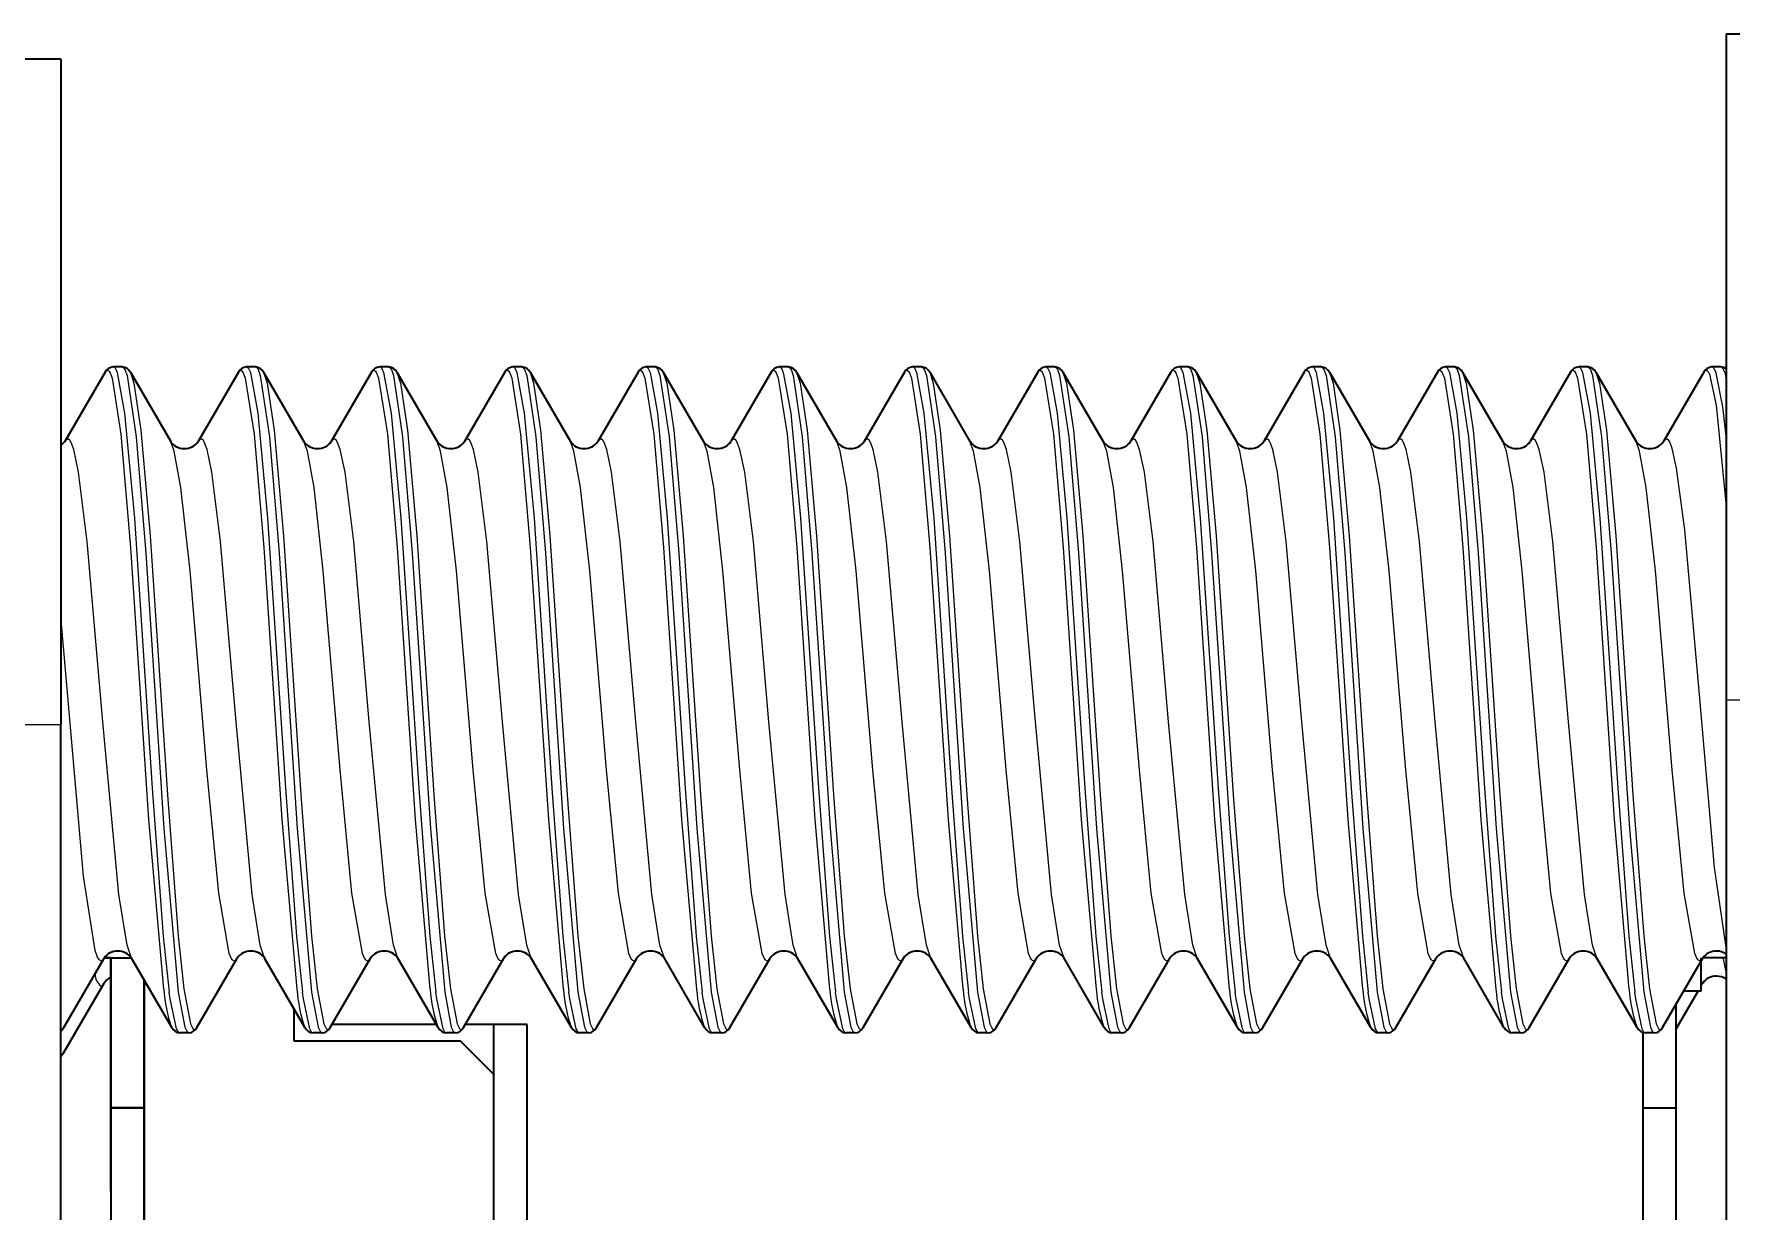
# Model space of a CAD drawing. Extents: x 386 to 1062, y 188 to 634.
# Drawn here: x 585.25 to 590.35, y 433.46 to 437 of the extents above; entities that cross this region are included whole.
import ezdxf

# ---------------------------------------------------------------- set-up
doc = ezdxf.new("R2010")
doc.units = 0

msp = doc.modelspace()

# ---------------------------------------------------------------- linework, layer by layer
at = {"color": 7, "lineweight": 35, "ltscale": 0.05}
for p, q in [((590.3298, 437), (590.3298, 435)), ((585.3298, 436.9248), (585.3298, 434.9248))]:
    msp.add_line(p, q, dxfattribs=at)
at = {"color": 7, "lineweight": 35, "ltscale": 0.001021}
msp.add_line((590.3298, 437), (590.3707, 437), dxfattribs=at)
at = {"color": 7, "lineweight": 35, "ltscale": 0.020125}
msp.add_line((585.3298, 436.9248), (584.5248, 436.9248), dxfattribs=at)
at = {"color": 7, "lineweight": 35, "ltscale": 0.006017}
for p, q in [((585.4627, 435.9839), (585.3417, 435.7758)), ((585.8627, 435.9839), (585.7417, 435.7758)), ((585.9384, 435.9839), (586.0594, 435.7758)), ((586.2627, 435.9839), (586.1417, 435.7758)), ((586.3384, 435.9839), (586.4595, 435.7758)), ((586.6627, 435.9839), (586.5417, 435.7758)), ((587.1384, 435.9839), (587.2595, 435.7758)), ((587.4627, 435.9839), (587.3417, 435.7758)), ((587.8627, 435.9839), (587.7417, 435.7758)), ((587.9384, 435.9839), (588.0594, 435.7758)), ((588.2627, 435.9839), (588.1417, 435.7758)), ((588.3384, 435.9839), (588.4595, 435.7758)), ((588.6627, 435.9839), (588.5417, 435.7758)), ((589.1384, 435.9839), (589.2595, 435.7758)), ((589.4627, 435.9839), (589.3417, 435.7758)), ((589.8627, 435.9839), (589.7417, 435.7758)), ((589.9384, 435.9839), (590.0594, 435.7758)), ((590.2627, 435.9839), (590.1417, 435.7758)), ((585.3384, 434.0161), (585.4595, 434.2242)), ((585.6627, 434.0161), (585.5417, 434.2242)), ((586.1384, 434.0161), (586.2595, 434.2242)), ((586.4627, 434.0161), (586.3417, 434.2242)), ((586.8627, 434.0161), (586.7417, 434.2242)), ((586.9384, 434.0161), (587.0594, 434.2242)), ((587.2627, 434.0161), (587.1417, 434.2242)), ((587.3384, 434.0161), (587.4595, 434.2242)), ((587.6627, 434.0161), (587.5417, 434.2242)), ((588.1384, 434.0161), (588.2595, 434.2242)), ((588.4627, 434.0161), (588.3417, 434.2242)), ((588.8627, 434.0161), (588.7417, 434.2242)), ((588.9384, 434.0161), (589.0594, 434.2242)), ((589.2627, 434.0161), (589.1417, 434.2242)), ((589.3384, 434.0161), (589.4595, 434.2242)), ((589.6627, 434.0161), (589.5417, 434.2242)), ((590.1384, 434.0161), (590.2595, 434.2242))]:
    msp.add_line(p, q, dxfattribs=at)
at = {"color": 7, "lineweight": 35, "ltscale": 0.000669861}
for p, q in [((585.514, 436), (585.4872, 436)), ((586.314, 436), (586.2872, 436)), ((587.514, 436), (587.4872, 436)), ((588.314, 436), (588.2872, 436)), ((589.514, 436), (589.4872, 436)), ((590.314, 436), (590.2872, 436)), ((586.514, 434), (586.4872, 434)), ((587.314, 434), (587.2872, 434)), ((588.514, 434), (588.4872, 434)), ((589.314, 434), (589.2872, 434))]:
    msp.add_line(p, q, dxfattribs=at)
at = {"color": 7, "lineweight": 35, "ltscale": 0.006018}
for p, q in [((585.5384, 435.9839), (585.6595, 435.7758)), ((586.7384, 435.9839), (586.8595, 435.7758)), ((587.0627, 435.9839), (586.9417, 435.7758)), ((587.5384, 435.9839), (587.6595, 435.7758)), ((588.7384, 435.9839), (588.8595, 435.7758)), ((589.0627, 435.9839), (588.9417, 435.7758)), ((589.5384, 435.9839), (589.6595, 435.7758)), ((585.7384, 434.0161), (585.8595, 434.2242)), ((586.0627, 434.0161), (585.9417, 434.2242)), ((586.5384, 434.0161), (586.6595, 434.2242)), ((587.7384, 434.0161), (587.8595, 434.2242)), ((588.0627, 434.0161), (587.9417, 434.2242)), ((588.5384, 434.0161), (588.6595, 434.2242)), ((589.7384, 434.0161), (589.8595, 434.2242)), ((590.0627, 434.0161), (589.9417, 434.2242)), ((585.3384, 433.9409), (585.4595, 434.1489))]:
    msp.add_line(p, q, dxfattribs=at)
at = {"color": 7, "lineweight": 35, "ltscale": 0.000671387}
for p, q in [((585.914, 436), (585.8871, 436)), ((586.714, 436), (586.6871, 436)), ((587.114, 436), (587.0872, 436)), ((587.914, 436), (587.8871, 436)), ((588.714, 436), (588.6871, 436)), ((589.114, 436), (589.0872, 436)), ((589.914, 436), (589.8871, 436)), ((585.714, 434), (585.6871, 434)), ((586.114, 434), (586.0872, 434)), ((586.914, 434), (586.8871, 434)), ((587.714, 434), (587.6871, 434)), ((588.114, 434), (588.0872, 434)), ((588.914, 434), (588.8871, 434)), ((589.714, 434), (589.6871, 434)), ((590.114, 434), (590.0872, 434))]:
    msp.add_line(p, q, dxfattribs=at)
at = {"color": 7, "lineweight": 35, "ltscale": 0.000424612}
msp.add_line((585.3298, 435.7637), (585.3417, 435.7758), dxfattribs=at)
at = {"color": 7, "lineweight": 35, "ltscale": 0.24871}
msp.add_line((590.3298, 435), (590.3298, 425.0516), dxfattribs=at)
at = {"color": 7, "lineweight": 13, "ltscale": 0.001021}
msp.add_line((590.3298, 435), (590.3707, 435), dxfattribs=at)
at = {"color": 7, "lineweight": 13, "ltscale": 0.020125}
msp.add_line((585.3298, 434.9248), (584.5248, 434.9248), dxfattribs=at)
at = {"color": 7, "lineweight": 35, "ltscale": 0.2125}
msp.add_line((585.3298, 426.4248), (585.3298, 434.9248), dxfattribs=at)
at = {"color": 7, "lineweight": 35, "ltscale": 0.002037}
msp.add_line((585.4598, 434.2248), (585.5413, 434.2248), dxfattribs=at)
msp.add_line((585.4598, 434.2248), (585.5413, 434.2248), dxfattribs=at)
at = {"color": 7, "lineweight": 35, "ltscale": 0.000500488}
for p, q in [((585.4799, 434.2248), (585.4598, 434.2248)), ((585.4598, 434.2248), (585.4799, 434.2248)), ((585.4799, 434.2248), (585.4598, 434.2248))]:
    msp.add_line(p, q, dxfattribs=at)
at = {"color": 7, "lineweight": 35, "ltscale": 0.0175}
for p, q in [((585.4799, 433.5248), (585.4799, 434.2248)), ((585.4799, 433.5248), (585.4799, 434.2248)), ((585.4799, 433.5248), (585.4799, 434.2248)), ((585.4799, 434.2248), (585.4799, 433.5248)), ((585.4799, 434.2248), (585.4799, 433.5248)), ((585.4799, 434.2248), (585.4799, 433.5248)), ((585.4799, 434.2248), (585.4799, 433.5248)), ((585.4799, 433.5248), (585.4799, 434.2248)), ((585.4799, 433.5248), (585.4799, 434.2248)), ((585.4799, 433.5248), (585.4799, 434.2248)), ((585.4799, 434.2248), (585.4799, 433.5248)), ((585.4799, 434.2248), (585.4799, 433.5248)), ((585.4799, 434.2248), (585.4799, 433.5248)), ((585.4799, 433.5248), (585.4799, 434.2248)), ((585.4799, 434.2248), (585.4799, 433.5248)), ((585.4799, 433.5248), (585.4799, 434.2248)), ((585.4799, 434.2248), (585.4799, 433.5248)), ((585.4799, 433.5248), (585.4799, 434.2248)), ((585.4799, 433.5248), (585.4799, 434.2248)), ((585.4799, 434.2248), (585.4799, 433.5248)), ((585.4799, 434.2248), (585.4799, 433.5248)), ((585.4799, 433.5248), (585.4799, 434.2248)), ((585.4799, 434.2248), (585.4799, 433.5248)), ((585.4799, 433.5248), (585.4799, 434.2248)), ((585.4799, 434.2248), (585.4799, 433.5248)), ((585.4799, 433.5248), (585.4799, 434.2248)), ((585.4799, 434.2248), (585.4799, 433.5248)), ((585.4799, 433.5248), (585.4799, 434.2248)), ((585.4799, 434.2248), (585.4799, 433.5248)), ((585.4799, 433.5248), (585.4799, 434.2248)), ((585.4799, 434.2248), (585.4799, 433.5248)), ((585.4799, 433.5248), (585.4799, 434.2248)), ((585.4799, 434.2248), (585.4799, 433.5248)), ((585.4799, 433.5248), (585.4799, 434.2248)), ((585.4799, 434.2248), (585.4799, 433.5248)), ((585.4799, 433.5248), (585.4799, 434.2248)), ((585.4799, 433.7748), (585.4799, 433.0748)), ((585.4799, 433.7748), (585.4799, 433.0748)), ((585.4799, 433.7748), (585.4799, 433.0748)), ((585.5798, 433.7748), (585.5798, 433.0748)), ((585.5798, 433.0748), (585.5798, 433.7748)), ((585.5798, 433.0748), (585.5798, 433.7748)), ((590.1798, 433.0748), (590.1798, 433.7748))]:
    msp.add_line(p, q, dxfattribs=at)
at = {"color": 7, "lineweight": 35, "ltscale": 0.01625}
msp.add_line((585.4799, 434.2248), (585.4799, 433.5748), dxfattribs=at)
msp.add_line((585.4799, 434.2248), (585.4799, 433.5748), dxfattribs=at)
msp.add_line((585.4799, 434.2248), (585.4799, 433.5748), dxfattribs=at)
msp.add_line((585.4799, 434.2248), (585.4799, 433.5748), dxfattribs=at)
msp.add_line((585.4799, 434.2248), (585.4799, 433.5748), dxfattribs=at)
msp.add_line((585.4799, 434.2248), (585.4799, 433.5748), dxfattribs=at)
msp.add_line((585.4799, 434.2248), (585.4799, 433.5748), dxfattribs=at)
msp.add_line((585.4799, 434.2248), (585.4799, 433.5748), dxfattribs=at)
msp.add_line((585.4799, 434.2248), (585.4799, 433.5748), dxfattribs=at)
msp.add_line((585.4799, 434.2248), (585.4799, 433.5748), dxfattribs=at)
msp.add_line((585.4799, 434.2248), (585.4799, 433.5748), dxfattribs=at)
msp.add_line((585.4799, 434.2248), (585.4799, 433.5748), dxfattribs=at)
msp.add_line((585.4799, 434.2248), (585.4799, 433.5748), dxfattribs=at)
msp.add_line((585.4799, 434.2248), (585.4799, 433.5748), dxfattribs=at)
msp.add_line((585.4799, 434.2248), (585.4799, 433.5748), dxfattribs=at)
msp.add_line((585.4799, 434.2248), (585.4799, 433.5748), dxfattribs=at)
msp.add_line((585.4799, 434.2248), (585.4799, 433.5748), dxfattribs=at)
msp.add_line((585.4799, 434.2248), (585.4799, 433.5748), dxfattribs=at)
msp.add_line((585.4799, 434.2248), (585.4799, 433.5748), dxfattribs=at)
msp.add_line((585.4799, 434.2248), (585.4799, 433.5748), dxfattribs=at)
msp.add_line((585.4799, 434.2248), (585.4799, 433.5748), dxfattribs=at)
msp.add_line((585.4799, 434.2248), (585.4799, 433.5748), dxfattribs=at)
msp.add_line((585.4799, 434.2248), (585.4799, 433.5748), dxfattribs=at)
msp.add_line((585.4799, 434.2248), (585.4799, 433.5748), dxfattribs=at)
msp.add_line((585.4799, 434.2248), (585.4799, 433.5748), dxfattribs=at)
msp.add_line((585.4799, 434.2248), (585.4799, 433.5748), dxfattribs=at)
msp.add_line((585.4799, 434.2248), (585.4799, 433.5748), dxfattribs=at)
msp.add_line((585.4799, 434.2248), (585.4799, 433.5748), dxfattribs=at)
msp.add_line((585.4799, 434.2248), (585.4799, 433.5748), dxfattribs=at)
msp.add_line((585.4799, 434.2248), (585.4799, 433.5748), dxfattribs=at)
msp.add_line((585.4799, 434.2248), (585.4799, 433.5748), dxfattribs=at)
msp.add_line((585.4799, 434.2248), (585.4799, 433.5748), dxfattribs=at)
msp.add_line((585.4799, 434.2248), (585.4799, 433.5748), dxfattribs=at)
msp.add_line((585.4799, 434.2248), (585.4799, 433.5748), dxfattribs=at)
msp.add_line((585.4799, 434.2248), (585.4799, 433.5748), dxfattribs=at)
msp.add_line((585.4799, 434.2248), (585.4799, 433.5748), dxfattribs=at)
msp.add_line((585.4799, 434.2248), (585.4799, 433.5748), dxfattribs=at)
at = {"color": 7, "lineweight": 35, "ltscale": 0.001537}
msp.add_line((585.4799, 434.2248), (585.5413, 434.2248), dxfattribs=at)
at = {"color": 7, "lineweight": 35, "ltscale": 0.01125}
for p, q in [((585.4799, 433.7748), (585.4799, 434.2248)), ((585.4799, 433.7748), (585.4799, 434.2248)), ((585.4799, 434.2248), (585.4799, 433.7748))]:
    msp.add_line(p, q, dxfattribs=at)
at = {"color": 7, "lineweight": 35, "ltscale": 0.0025}
msp.add_line((590.2548, 434.1248), (590.2548, 434.2248), dxfattribs=at)
at = {"color": 7, "lineweight": 35, "ltscale": 0.001749}
msp.add_line((590.3298, 434.2248), (590.2599, 434.2248), dxfattribs=at)
at = {"color": 7, "lineweight": 13, "ltscale": 0.001009}
msp.add_line((590.3298, 434.1825), (590.3214, 434.2219), dxfattribs=at)
at = {"color": 7, "lineweight": 35, "ltscale": 0.000289917}
msp.add_line((590.3298, 434.2364), (590.3298, 434.2248), dxfattribs=at)
at = {"color": 7, "lineweight": 35, "ltscale": 0.038345}
msp.add_line((585.5798, 434.1586), (585.5798, 432.6248), dxfattribs=at)
msp.add_line((585.5798, 434.1586), (585.5798, 432.6248), dxfattribs=at)
at = {"color": 7, "lineweight": 35, "ltscale": 0.009595}
msp.add_line((585.5798, 433.7748), (585.5798, 434.1586), dxfattribs=at)
at = {"color": 7, "lineweight": 35, "ltscale": 0.00326}
msp.add_line((590.1798, 434.0121), (590.2454, 434.1248), dxfattribs=at)
at = {"color": 7, "lineweight": 35, "ltscale": 0.001329}
msp.add_line((590.2548, 434.1248), (590.2017, 434.1248), dxfattribs=at)
at = {"color": 7, "lineweight": 13, "ltscale": 0.00018743}
msp.add_line((590.2595, 434.1489), (590.2548, 434.143), dxfattribs=at)
at = {"color": 7, "lineweight": 35, "ltscale": 0.002447}
msp.add_line((586.0298, 433.9748), (586.0298, 434.0726), dxfattribs=at)
msp.add_line((586.0298, 433.9748), (586.0298, 434.0726), dxfattribs=at)
at = {"color": 7, "lineweight": 35, "ltscale": 0.007812}
msp.add_line((590.1798, 433.7748), (590.1798, 434.0873), dxfattribs=at)
at = {"color": 7, "lineweight": 35, "ltscale": 0.00035187}
msp.add_line((585.3293, 434.0054), (585.3384, 434.0161), dxfattribs=at)
at = {"color": 7, "lineweight": 35, "ltscale": 0.007857}
msp.add_line((586.4577, 434.0248), (586.1434, 434.0248), dxfattribs=at)
at = {"color": 7, "lineweight": 35, "ltscale": 0.00466}
msp.add_line((586.7299, 434.0248), (586.5435, 434.0248), dxfattribs=at)
at = {"color": 7, "lineweight": 35, "ltscale": 0.003751}
msp.add_line((586.6298, 433.8748), (586.6298, 434.0248), dxfattribs=at)
msp.add_line((586.6298, 433.8748), (586.6298, 434.0248), dxfattribs=at)
at = {"color": 7, "lineweight": 35, "ltscale": 0.03}
msp.add_line((586.7299, 432.8248), (586.7299, 434.0248), dxfattribs=at)
at = {"color": 7, "lineweight": 13, "ltscale": 3.876e-05}
for p, q in [((585.3298, 434.0103), (585.3314, 434.01)), ((585.3298, 433.9351), (585.3314, 433.9348))]:
    msp.add_line(p, q, dxfattribs=at)
at = {"color": 7, "lineweight": 35, "ltscale": 0.0125}
msp.add_line((586.5298, 433.9748), (586.0298, 433.9748), dxfattribs=at)
msp.add_line((586.5298, 433.9748), (586.0298, 433.9748), dxfattribs=at)
at = {"color": 7, "lineweight": 35, "ltscale": 0.003535}
msp.add_line((586.6298, 433.8748), (586.5298, 433.9748), dxfattribs=at)
msp.add_line((586.6298, 433.8748), (586.5298, 433.9748), dxfattribs=at)
at = {"color": 7, "lineweight": 35, "ltscale": 0.034409}
msp.add_line((590.0798, 434.0011), (590.0798, 432.6248), dxfattribs=at)
at = {"color": 7, "lineweight": 35, "ltscale": 0.000351288}
msp.add_line((585.3293, 433.9301), (585.3384, 433.9409), dxfattribs=at)
at = {"color": 7, "lineweight": 35, "ltscale": 0.0225}
msp.add_line((586.6298, 432.9748), (586.6298, 433.8748), dxfattribs=at)
msp.add_line((586.6298, 432.9748), (586.6298, 433.8748), dxfattribs=at)
at = {"color": 7, "lineweight": 35, "ltscale": 0.002499}
for p, q in [((585.4799, 433.7748), (585.5798, 433.7748)), ((585.4799, 433.7748), (585.5798, 433.7748)), ((585.5798, 433.7748), (585.4799, 433.7748)), ((590.0798, 433.7748), (590.1798, 433.7748))]:
    msp.add_line(p, q, dxfattribs=at)
at = {"color": 7, "lineweight": 13}
for points in [[(585.4698, 435.99), (585.4713, 435.9897), (585.4744, 435.9874), (585.4775, 435.9827), (585.4836, 435.9667), (585.5101, 435.798), (585.5392, 435.4581), (585.5934, 434.6406), (585.638, 434.1307)], [(585.4871, 436), (585.4884, 435.9998), (585.491, 435.9982), (585.4935, 435.995), (585.4987, 435.9836), (585.5211, 435.861), (585.5504, 435.5455), (585.6042, 434.7347), (585.6374, 434.2903), (585.6553, 434.1224)], [(585.514, 436), (585.5157, 435.9997), (585.5189, 435.997), (585.5221, 435.9919), (585.5284, 435.9742), (585.556, 435.7905), (585.5849, 435.4407), (585.6393, 434.6133), (585.6821, 434.1224)], [(585.5384, 435.9839), (585.5493, 435.9508), (585.5703, 435.8104), (585.5981, 435.4929), (585.65, 434.7146), (585.6821, 434.2917), (585.6995, 434.1317)], [(585.8698, 435.99), (585.8713, 435.9897), (585.8744, 435.9874), (585.8775, 435.9827), (585.8836, 435.9667), (585.9101, 435.798), (585.9391, 435.4581), (585.9935, 434.6406), (586.038, 434.1307)], [(585.8871, 436), (585.8884, 435.9998), (585.8909, 435.9982), (585.8936, 435.995), (585.8987, 435.9836), (585.9211, 435.861), (585.9504, 435.5455), (586.0043, 434.7347), (586.0374, 434.2903), (586.0553, 434.1224)], [(585.9141, 436), (585.9156, 435.9997), (585.9189, 435.997), (585.9221, 435.9919), (585.9285, 435.9742), (585.9559, 435.7905), (585.9849, 435.4407), (586.0392, 434.6133), (586.0822, 434.1224)], [(585.9384, 435.9839), (585.9493, 435.9508), (585.9703, 435.8104), (585.9982, 435.4929), (586.05, 434.7146), (586.0821, 434.2917), (586.0994, 434.1317)], [(586.2698, 435.99), (586.2714, 435.9897), (586.2744, 435.9874), (586.2775, 435.9827), (586.2836, 435.9667), (586.3101, 435.798), (586.3392, 435.4581), (586.3934, 434.6406), (586.438, 434.1307)], [(586.2871, 436), (586.2884, 435.9998), (586.291, 435.9982), (586.2935, 435.995), (586.2987, 435.9836), (586.3211, 435.861), (586.3504, 435.5455), (586.4042, 434.7347), (586.4374, 434.2903), (586.4553, 434.1224)], [(586.3141, 436), (586.3157, 435.9997), (586.3189, 435.997), (586.3221, 435.9919), (586.3285, 435.9742), (586.356, 435.7905), (586.3849, 435.4407), (586.4393, 434.6133), (586.4822, 434.1224)], [(586.3384, 435.9839), (586.3493, 435.9508), (586.3703, 435.8104), (586.3982, 435.4929), (586.45, 434.7146), (586.4821, 434.2917), (586.4995, 434.1317)], [(586.6698, 435.99), (586.6713, 435.9897), (586.6744, 435.9874), (586.6775, 435.9827), (586.6836, 435.9667), (586.7101, 435.798), (586.7391, 435.4581), (586.7935, 434.6406), (586.838, 434.1307)], [(586.6871, 436), (586.6884, 435.9998), (586.691, 435.9982), (586.6935, 435.995), (586.6987, 435.9836), (586.7211, 435.861), (586.7504, 435.5455), (586.8043, 434.7347), (586.8374, 434.2903), (586.8553, 434.1224)], [(586.7141, 436), (586.7157, 435.9997), (586.7189, 435.997), (586.7221, 435.9919), (586.7285, 435.9742), (586.756, 435.7905), (586.7849, 435.4407), (586.8392, 434.6133), (586.8821, 434.1224)], [(586.7384, 435.9839), (586.7493, 435.9508), (586.7703, 435.8104), (586.7982, 435.4929), (586.85, 434.7146), (586.8821, 434.2917), (586.8995, 434.1317)], [(587.0698, 435.99), (587.0714, 435.9897), (587.0744, 435.9874), (587.0775, 435.9827), (587.0836, 435.9667), (587.1101, 435.798), (587.1392, 435.4581), (587.1934, 434.6406), (587.238, 434.1307)], [(587.0871, 436), (587.0884, 435.9998), (587.0909, 435.9982), (587.0936, 435.995), (587.0987, 435.9836), (587.1212, 435.861), (587.1504, 435.5455), (587.2042, 434.7347), (587.2374, 434.2903), (587.2553, 434.1224)], [(587.1141, 436), (587.1157, 435.9997), (587.1189, 435.997), (587.1221, 435.9919), (587.1285, 435.9742), (587.1559, 435.7905), (587.1849, 435.4407), (587.2393, 434.6133), (587.2822, 434.1224)], [(587.1384, 435.9839), (587.1494, 435.9508), (587.1703, 435.8104), (587.1982, 435.4929), (587.25, 434.7146), (587.2821, 434.2917), (587.2994, 434.1317)], [(587.4698, 435.99), (587.4713, 435.9897), (587.4744, 435.9874), (587.4775, 435.9827), (587.4836, 435.9667), (587.5101, 435.798), (587.5392, 435.4581), (587.5934, 434.6406), (587.638, 434.1307)], [(587.4871, 436), (587.4884, 435.9998), (587.491, 435.9982), (587.4935, 435.995), (587.4987, 435.9836), (587.5211, 435.861), (587.5504, 435.5455), (587.6042, 434.7347), (587.6374, 434.2903), (587.6553, 434.1224)], [(587.514, 436), (587.5157, 435.9997), (587.5189, 435.997), (587.5221, 435.9919), (587.5284, 435.9742), (587.556, 435.7905), (587.5849, 435.4407), (587.6393, 434.6133), (587.6821, 434.1224)], [(587.5384, 435.9839), (587.5493, 435.9508), (587.5703, 435.8104), (587.5981, 435.4929), (587.65, 434.7146), (587.6821, 434.2917), (587.6995, 434.1317)], [(587.8698, 435.99), (587.8713, 435.9897), (587.8744, 435.9874), (587.8775, 435.9827), (587.8836, 435.9667), (587.9101, 435.798), (587.9391, 435.4581), (587.9935, 434.6406), (588.038, 434.1307)], [(587.8871, 436), (587.8884, 435.9998), (587.8909, 435.9982), (587.8936, 435.995), (587.8987, 435.9836), (587.9211, 435.861), (587.9504, 435.5455), (588.0043, 434.7347), (588.0374, 434.2903), (588.0553, 434.1224)], [(587.9141, 436), (587.9156, 435.9997), (587.9189, 435.997), (587.9221, 435.9919), (587.9285, 435.9742), (587.9559, 435.7905), (587.9849, 435.4407), (588.0392, 434.6133), (588.0822, 434.1224)], [(587.9384, 435.9839), (587.9493, 435.9508), (587.9703, 435.8104), (587.9982, 435.4929), (588.05, 434.7146), (588.0821, 434.2917), (588.0994, 434.1317)], [(588.2698, 435.99), (588.2714, 435.9897), (588.2744, 435.9874), (588.2775, 435.9827), (588.2836, 435.9667), (588.3101, 435.798), (588.3392, 435.4581), (588.3934, 434.6406), (588.438, 434.1307)], [(588.2871, 436), (588.2884, 435.9998), (588.291, 435.9982), (588.2935, 435.995), (588.2987, 435.9836), (588.3211, 435.861), (588.3504, 435.5455), (588.4042, 434.7347), (588.4374, 434.2903), (588.4553, 434.1224)], [(588.3141, 436), (588.3157, 435.9997), (588.3189, 435.997), (588.3221, 435.9919), (588.3285, 435.9742), (588.356, 435.7905), (588.3849, 435.4407), (588.4393, 434.6133), (588.4822, 434.1224)], [(588.3384, 435.9839), (588.3493, 435.9508), (588.3703, 435.8104), (588.3982, 435.4929), (588.45, 434.7146), (588.4821, 434.2917), (588.4995, 434.1317)], [(588.6698, 435.99), (588.6713, 435.9897), (588.6744, 435.9874), (588.6775, 435.9827), (588.6836, 435.9667), (588.7101, 435.798), (588.7391, 435.4581), (588.7935, 434.6406), (588.838, 434.1307)], [(588.6871, 436), (588.6884, 435.9998), (588.691, 435.9982), (588.6935, 435.995), (588.6987, 435.9836), (588.7211, 435.861), (588.7504, 435.5455), (588.8043, 434.7347), (588.8374, 434.2903), (588.8553, 434.1224)], [(588.7141, 436), (588.7157, 435.9997), (588.7189, 435.997), (588.7221, 435.9919), (588.7285, 435.9742), (588.756, 435.7905), (588.7849, 435.4407), (588.8392, 434.6133), (588.8821, 434.1224)], [(588.7384, 435.9839), (588.7493, 435.9508), (588.7703, 435.8104), (588.7982, 435.4929), (588.85, 434.7146), (588.8821, 434.2917), (588.8995, 434.1317)], [(589.0698, 435.99), (589.0714, 435.9897), (589.0744, 435.9874), (589.0775, 435.9827), (589.0836, 435.9667), (589.1101, 435.798), (589.1392, 435.4581), (589.1934, 434.6406), (589.238, 434.1307)], [(589.0871, 436), (589.0884, 435.9998), (589.0909, 435.9982), (589.0936, 435.995), (589.0987, 435.9836), (589.1212, 435.861), (589.1504, 435.5455), (589.2042, 434.7347), (589.2374, 434.2903), (589.2553, 434.1224)], [(589.1141, 436), (589.1157, 435.9997), (589.1189, 435.997), (589.1221, 435.9919), (589.1285, 435.9742), (589.1559, 435.7905), (589.1849, 435.4407), (589.2393, 434.6133), (589.2822, 434.1224)], [(589.1384, 435.9839), (589.1494, 435.9508), (589.1703, 435.8104), (589.1982, 435.4929), (589.25, 434.7146), (589.2821, 434.2917), (589.2994, 434.1317)], [(589.4698, 435.99), (589.4713, 435.9897), (589.4744, 435.9874), (589.4775, 435.9827), (589.4836, 435.9667), (589.5101, 435.798), (589.5392, 435.4581), (589.5934, 434.6406), (589.638, 434.1307)], [(589.4871, 436), (589.4884, 435.9998), (589.491, 435.9982), (589.4935, 435.995), (589.4987, 435.9836), (589.5211, 435.861), (589.5504, 435.5455), (589.6042, 434.7347), (589.6374, 434.2903), (589.6553, 434.1224)], [(589.514, 436), (589.5157, 435.9997), (589.5189, 435.997), (589.5221, 435.9919), (589.5284, 435.9742), (589.556, 435.7905), (589.5849, 435.4407), (589.6393, 434.6133), (589.6821, 434.1224)], [(589.5384, 435.9839), (589.5493, 435.9508), (589.5703, 435.8104), (589.5981, 435.4929), (589.65, 434.7146), (589.6821, 434.2917), (589.6995, 434.1317)], [(589.8698, 435.99), (589.8713, 435.9897), (589.8744, 435.9874), (589.8775, 435.9827), (589.8836, 435.9667), (589.9101, 435.798), (589.9391, 435.4581), (589.9935, 434.6406), (590.038, 434.1307)], [(589.8871, 436), (589.8884, 435.9998), (589.8909, 435.9982), (589.8936, 435.995), (589.8987, 435.9836), (589.9211, 435.861), (589.9504, 435.5455), (590.0043, 434.7347), (590.0374, 434.2903), (590.0553, 434.1224)], [(589.9141, 436), (589.9156, 435.9997), (589.9189, 435.997), (589.9221, 435.9919), (589.9285, 435.9742), (589.9559, 435.7905), (589.9849, 435.4407), (590.0392, 434.6133), (590.0822, 434.1224)], [(589.9384, 435.9839), (589.9493, 435.9508), (589.9703, 435.8104), (589.9982, 435.4929), (590.05, 434.7146), (590.0821, 434.2917), (590.0994, 434.1317)], [(590.2698, 435.99), (590.2709, 435.9898), (590.2731, 435.9886), (590.2754, 435.9862), (590.2798, 435.9778), (590.2993, 435.8852), (590.3298, 435.5813)], [(590.2871, 436), (590.2883, 435.9998), (590.2906, 435.9985), (590.293, 435.9957), (590.2978, 435.9861), (590.3186, 435.8805), (590.3298, 435.7844)], [(585.5417, 434.2242), (585.5286, 434.2628), (585.5042, 434.4155), (585.4559, 434.9339), (585.4091, 435.4755), (585.383, 435.6839), (585.3688, 435.7516), (585.3608, 435.7734), (585.3567, 435.7798), (585.3526, 435.7831), (585.3506, 435.7835)], [(585.8506, 434.2165), (585.8475, 434.2174), (585.8455, 434.219), (585.8414, 434.2245), (585.8354, 434.2386), (585.8036, 434.4196), (585.7679, 434.7896), (585.7177, 435.3874), (585.6899, 435.6383), (585.67, 435.7473), (585.6595, 435.7758)], [(585.9417, 434.2242), (585.9286, 434.2628), (585.9042, 434.4155), (585.856, 434.9339), (585.809, 435.4755), (585.783, 435.6839), (585.7688, 435.7516), (585.7607, 435.7734), (585.7567, 435.7798), (585.7526, 435.7831), (585.7505, 435.7835)], [(586.2505, 434.2165), (586.2475, 434.2174), (586.2455, 434.219), (586.2415, 434.2245), (586.2354, 434.2386), (586.2037, 434.4196), (586.1679, 434.7896), (586.1177, 435.3874), (586.09, 435.6383), (586.07, 435.7473), (586.0594, 435.7758)], [(586.3417, 434.2242), (586.3286, 434.2628), (586.3042, 434.4155), (586.2559, 434.9339), (586.209, 435.4755), (586.183, 435.6839), (586.1688, 435.7516), (586.1608, 435.7734), (586.1567, 435.7798), (586.1526, 435.7831), (586.1506, 435.7835)], [(586.6506, 434.2165), (586.6475, 434.2174), (586.6455, 434.219), (586.6414, 434.2245), (586.6354, 434.2386), (586.6037, 434.4196), (586.5679, 434.7896), (586.5176, 435.3874), (586.49, 435.6383), (586.47, 435.7473), (586.4595, 435.7758)], [(586.7417, 434.2242), (586.7286, 434.2628), (586.7042, 434.4155), (586.6559, 434.9339), (586.6091, 435.4755), (586.583, 435.6839), (586.5688, 435.7516), (586.5608, 435.7734), (586.5567, 435.7798), (586.5526, 435.7831), (586.5506, 435.7835)], [(587.0506, 434.2165), (587.0475, 434.2174), (587.0455, 434.219), (587.0414, 434.2245), (587.0355, 434.2386), (587.0037, 434.4196), (586.9679, 434.7896), (586.9177, 435.3874), (586.89, 435.6383), (586.87, 435.7473), (586.8595, 435.7758)], [(587.1417, 434.2242), (587.1285, 434.2628), (587.1042, 434.4155), (587.056, 434.9339), (587.009, 435.4755), (586.983, 435.6839), (586.9688, 435.7516), (586.9608, 435.7734), (586.9567, 435.7798), (586.9526, 435.7831), (586.9506, 435.7835)], [(587.4506, 434.2165), (587.4475, 434.2174), (587.4455, 434.219), (587.4415, 434.2245), (587.4354, 434.2386), (587.4037, 434.4196), (587.3679, 434.7896), (587.3176, 435.3874), (587.29, 435.6383), (587.27, 435.7473), (587.2595, 435.7758)], [(587.5417, 434.2242), (587.5286, 434.2628), (587.5042, 434.4155), (587.4559, 434.9339), (587.4091, 435.4755), (587.383, 435.6839), (587.3688, 435.7516), (587.3608, 435.7734), (587.3567, 435.7798), (587.3526, 435.7831), (587.3506, 435.7835)], [(587.8506, 434.2165), (587.8475, 434.2174), (587.8455, 434.219), (587.8414, 434.2245), (587.8354, 434.2386), (587.8036, 434.4196), (587.7679, 434.7896), (587.7177, 435.3874), (587.6899, 435.6383), (587.67, 435.7473), (587.6595, 435.7758)], [(587.9417, 434.2242), (587.9286, 434.2628), (587.9042, 434.4155), (587.856, 434.9339), (587.809, 435.4755), (587.783, 435.6839), (587.7688, 435.7516), (587.7607, 435.7734), (587.7567, 435.7798), (587.7526, 435.7831), (587.7505, 435.7835)], [(588.2505, 434.2165), (588.2475, 434.2174), (588.2455, 434.219), (588.2415, 434.2245), (588.2354, 434.2386), (588.2037, 434.4196), (588.1679, 434.7896), (588.1177, 435.3874), (588.09, 435.6383), (588.07, 435.7473), (588.0594, 435.7758)], [(588.3417, 434.2242), (588.3286, 434.2628), (588.3042, 434.4155), (588.2559, 434.9339), (588.209, 435.4755), (588.183, 435.6839), (588.1688, 435.7516), (588.1608, 435.7734), (588.1567, 435.7798), (588.1526, 435.7831), (588.1506, 435.7835)], [(588.6506, 434.2165), (588.6475, 434.2174), (588.6455, 434.219), (588.6414, 434.2245), (588.6354, 434.2386), (588.6037, 434.4196), (588.5679, 434.7896), (588.5176, 435.3874), (588.49, 435.6383), (588.47, 435.7473), (588.4595, 435.7758)], [(588.7417, 434.2242), (588.7286, 434.2628), (588.7042, 434.4155), (588.6559, 434.9339), (588.6091, 435.4755), (588.583, 435.6839), (588.5688, 435.7516), (588.5608, 435.7734), (588.5567, 435.7798), (588.5526, 435.7831), (588.5506, 435.7835)], [(589.0506, 434.2165), (589.0475, 434.2174), (589.0455, 434.219), (589.0414, 434.2245), (589.0355, 434.2386), (589.0037, 434.4196), (588.9679, 434.7896), (588.9177, 435.3874), (588.89, 435.6383), (588.87, 435.7473), (588.8595, 435.7758)], [(589.1417, 434.2242), (589.1285, 434.2628), (589.1042, 434.4155), (589.056, 434.9339), (589.009, 435.4755), (588.983, 435.6839), (588.9688, 435.7516), (588.9608, 435.7734), (588.9567, 435.7798), (588.9526, 435.7831), (588.9506, 435.7835)], [(589.4506, 434.2165), (589.4475, 434.2174), (589.4455, 434.219), (589.4415, 434.2245), (589.4354, 434.2386), (589.4037, 434.4196), (589.3679, 434.7896), (589.3176, 435.3874), (589.29, 435.6383), (589.27, 435.7473), (589.2595, 435.7758)], [(589.5417, 434.2242), (589.5286, 434.2628), (589.5042, 434.4155), (589.4559, 434.9339), (589.4091, 435.4755), (589.383, 435.6839), (589.3688, 435.7516), (589.3608, 435.7734), (589.3567, 435.7798), (589.3526, 435.7831), (589.3506, 435.7835)], [(589.8506, 434.2165), (589.8475, 434.2174), (589.8455, 434.219), (589.8414, 434.2245), (589.8354, 434.2386), (589.8036, 434.4196), (589.7679, 434.7896), (589.7177, 435.3874), (589.6899, 435.6383), (589.67, 435.7473), (589.6595, 435.7758)], [(589.9417, 434.2242), (589.9286, 434.2628), (589.9042, 434.4155), (589.856, 434.9339), (589.809, 435.4755), (589.783, 435.6839), (589.7688, 435.7516), (589.7607, 435.7734), (589.7567, 435.7798), (589.7526, 435.7831), (589.7505, 435.7835)], [(590.2505, 434.2165), (590.2475, 434.2174), (590.2455, 434.219), (590.2415, 434.2245), (590.2354, 434.2386), (590.2037, 434.4196), (590.1679, 434.7896), (590.1177, 435.3874), (590.09, 435.6383), (590.07, 435.7473), (590.0594, 435.7758)], [(590.3298, 434.2577), (590.295, 434.4964), (590.2502, 435.0042), (590.2054, 435.5107), (590.181, 435.6959), (590.1677, 435.7553), (590.1602, 435.7746), (590.1563, 435.7803), (590.1525, 435.7831), (590.1506, 435.7835)], [(585.4506, 434.2165), (585.447, 434.2178), (585.4446, 434.22), (585.4398, 434.2277), (585.4327, 434.2471), (585.3978, 434.4702), (585.3298, 435.2517)], [(585.6871, 434), (585.686, 434.0002), (585.6838, 434.0014), (585.6816, 434.0038), (585.6773, 434.012), (585.6582, 434.1016), (585.6553, 434.1224)], [(585.6821, 434.1224), (585.7021, 434.0173), (585.709, 434.0031), (585.7124, 434.0003), (585.7141, 434)], [(585.6995, 434.1317), (585.7194, 434.0274), (585.7263, 434.0132), (585.7297, 434.0103), (585.7313, 434.01)], [(586.0871, 434), (586.086, 434.0002), (586.0838, 434.0014), (586.0817, 434.0038), (586.0773, 434.012), (586.0582, 434.1016), (586.0553, 434.1224)], [(586.0822, 434.1224), (586.1021, 434.0173), (586.1089, 434.0031), (586.1124, 434.0003), (586.1141, 434)], [(586.0994, 434.1317), (586.1194, 434.0274), (586.1263, 434.0132), (586.1297, 434.0103), (586.1313, 434.01)], [(586.4871, 434), (586.486, 434.0002), (586.4838, 434.0014), (586.4816, 434.0038), (586.4773, 434.012), (586.4582, 434.1016), (586.4553, 434.1224)], [(586.4822, 434.1224), (586.5021, 434.0173), (586.509, 434.0031), (586.5124, 434.0003), (586.514, 434)], [(586.4995, 434.1317), (586.5194, 434.0274), (586.5262, 434.0132), (586.5297, 434.0103), (586.5314, 434.01)], [(586.8871, 434), (586.886, 434.0002), (586.8838, 434.0014), (586.8817, 434.0038), (586.8773, 434.012), (586.8582, 434.1016), (586.8553, 434.1224)], [(586.8821, 434.1224), (586.9021, 434.0173), (586.9089, 434.0031), (586.9124, 434.0003), (586.9141, 434)], [(586.8995, 434.1317), (586.9194, 434.0274), (586.9263, 434.0132), (586.9297, 434.0103), (586.9313, 434.01)], [(587.2871, 434), (587.286, 434.0002), (587.2838, 434.0014), (587.2816, 434.0038), (587.2773, 434.012), (587.2582, 434.1016), (587.2553, 434.1224)], [(587.2822, 434.1224), (587.3021, 434.0173), (587.309, 434.0031), (587.3124, 434.0003), (587.3141, 434)], [(587.2994, 434.1317), (587.3194, 434.0274), (587.3262, 434.0132), (587.3297, 434.0103), (587.3314, 434.01)], [(587.6871, 434), (587.686, 434.0002), (587.6838, 434.0014), (587.6816, 434.0038), (587.6773, 434.012), (587.6582, 434.1016), (587.6553, 434.1224)], [(587.6821, 434.1224), (587.7021, 434.0173), (587.709, 434.0031), (587.7124, 434.0003), (587.7141, 434)], [(587.6995, 434.1317), (587.7194, 434.0274), (587.7263, 434.0132), (587.7297, 434.0103), (587.7313, 434.01)], [(588.0871, 434), (588.086, 434.0002), (588.0838, 434.0014), (588.0817, 434.0038), (588.0773, 434.012), (588.0582, 434.1016), (588.0553, 434.1224)], [(588.0822, 434.1224), (588.1021, 434.0173), (588.1089, 434.0031), (588.1124, 434.0003), (588.1141, 434)], [(588.0994, 434.1317), (588.1194, 434.0274), (588.1263, 434.0132), (588.1297, 434.0103), (588.1313, 434.01)], [(588.4871, 434), (588.486, 434.0002), (588.4838, 434.0014), (588.4816, 434.0038), (588.4773, 434.012), (588.4582, 434.1016), (588.4553, 434.1224)], [(588.4822, 434.1224), (588.5021, 434.0173), (588.509, 434.0031), (588.5124, 434.0003), (588.514, 434)], [(588.4995, 434.1317), (588.5194, 434.0274), (588.5262, 434.0132), (588.5297, 434.0103), (588.5314, 434.01)], [(588.8871, 434), (588.886, 434.0002), (588.8838, 434.0014), (588.8817, 434.0038), (588.8773, 434.012), (588.8582, 434.1016), (588.8553, 434.1224)], [(588.8821, 434.1224), (588.9021, 434.0173), (588.9089, 434.0031), (588.9124, 434.0003), (588.9141, 434)], [(588.8995, 434.1317), (588.9194, 434.0274), (588.9263, 434.0132), (588.9297, 434.0103), (588.9313, 434.01)], [(589.2871, 434), (589.286, 434.0002), (589.2838, 434.0014), (589.2816, 434.0038), (589.2773, 434.012), (589.2582, 434.1016), (589.2553, 434.1224)], [(589.2822, 434.1224), (589.3021, 434.0173), (589.309, 434.0031), (589.3124, 434.0003), (589.3141, 434)], [(589.2994, 434.1317), (589.3194, 434.0274), (589.3262, 434.0132), (589.3297, 434.0103), (589.3314, 434.01)], [(589.6871, 434), (589.686, 434.0002), (589.6838, 434.0014), (589.6816, 434.0038), (589.6773, 434.012), (589.6582, 434.1016), (589.6553, 434.1224)], [(589.6821, 434.1224), (589.7021, 434.0173), (589.709, 434.0031), (589.7124, 434.0003), (589.7141, 434)], [(589.6995, 434.1317), (589.7194, 434.0274), (589.7263, 434.0132), (589.7297, 434.0103), (589.7313, 434.01)], [(590.0871, 434), (590.086, 434.0002), (590.0838, 434.0014), (590.0817, 434.0038), (590.0773, 434.012), (590.0582, 434.1016), (590.0553, 434.1224)], [(590.0822, 434.1224), (590.1021, 434.0173), (590.1089, 434.0031), (590.1124, 434.0003), (590.1141, 434)], [(590.0994, 434.1317), (590.1194, 434.0274), (590.1263, 434.0132), (590.1297, 434.0103), (590.1313, 434.01)]]:
    msp.add_lwpolyline(points, dxfattribs=at)
at = {"color": 7, "lineweight": 35}
for centre, radius, start, end in [((585.4888, 435.9714), 0.0288, 93.3725, 154.3834), ((585.5124, 435.9714), 0.0288, 25.6314, 86.6309), ((585.8888, 435.9714), 0.0288, 93.3725, 154.3834), ((585.9124, 435.9714), 0.0288, 25.6314, 86.6309), ((586.2888, 435.9714), 0.0288, 93.3725, 154.3834), ((586.3124, 435.9714), 0.0288, 25.6314, 86.6309), ((586.6888, 435.9714), 0.0288, 93.3725, 154.3834), ((586.7124, 435.9714), 0.0288, 25.6314, 86.6309), ((587.0887, 435.9714), 0.0288, 93.3725, 154.3834), ((587.1124, 435.9714), 0.0288, 25.6314, 86.6309), ((587.4888, 435.9714), 0.0288, 93.3725, 154.3834), ((587.5124, 435.9714), 0.0288, 25.6314, 86.6309), ((587.8888, 435.9714), 0.0288, 93.3725, 154.3834), ((587.9124, 435.9714), 0.0288, 25.6314, 86.6309), ((588.2888, 435.9714), 0.0288, 93.3725, 154.3834), ((588.3124, 435.9714), 0.0288, 25.6314, 86.6309), ((588.6888, 435.9714), 0.0288, 93.3725, 154.3834), ((588.7124, 435.9714), 0.0288, 25.6314, 86.6309), ((589.0887, 435.9714), 0.0288, 93.3725, 154.3834), ((589.1124, 435.9714), 0.0288, 25.6314, 86.6309), ((589.4888, 435.9714), 0.0288, 93.3725, 154.3834), ((589.5124, 435.9714), 0.0288, 25.6314, 86.6309), ((589.8888, 435.9714), 0.0288, 93.3725, 154.3834), ((589.9124, 435.9714), 0.0288, 25.6314, 86.6309), ((590.2888, 435.9714), 0.0288, 93.3725, 154.3834), ((590.3137, 435.9747), 0.0254, 50.5492, 89.1122), ((585.6996, 435.8036), 0.0489, 214.6608, 271.0862), ((585.7015, 435.8036), 0.0489, 268.9138, 325.3392), ((586.0997, 435.8036), 0.0489, 214.6608, 271.0862), ((586.1015, 435.8036), 0.0489, 268.9138, 325.3392), ((586.4996, 435.8036), 0.0489, 214.6608, 271.0862), ((586.5015, 435.8036), 0.0489, 268.9138, 325.3392), ((586.8997, 435.8036), 0.0489, 214.6608, 271.0862), ((586.9015, 435.8036), 0.0489, 268.9138, 325.3392), ((587.2996, 435.8036), 0.0489, 214.6608, 271.0862), ((587.3015, 435.8036), 0.0489, 268.9138, 325.3392), ((587.6996, 435.8036), 0.0489, 214.6608, 271.0862), ((587.7015, 435.8036), 0.0489, 268.9138, 325.3392), ((588.0997, 435.8036), 0.0489, 214.6608, 271.0862), ((588.1015, 435.8036), 0.0489, 268.9138, 325.3392), ((588.4996, 435.8036), 0.0489, 214.6608, 271.0862), ((588.5015, 435.8036), 0.0489, 268.9138, 325.3392), ((588.8997, 435.8036), 0.0489, 214.6608, 271.0862), ((588.9015, 435.8036), 0.0489, 268.9138, 325.3392), ((589.2996, 435.8036), 0.0489, 214.6608, 271.0862), ((589.3015, 435.8036), 0.0489, 268.9138, 325.3392), ((589.6996, 435.8036), 0.0489, 214.6608, 271.0862), ((589.7015, 435.8036), 0.0489, 268.9138, 325.3392), ((590.0997, 435.8036), 0.0489, 214.6608, 271.0862), ((590.1015, 435.8036), 0.0489, 268.9138, 325.3392), ((585.4996, 434.1964), 0.0489, 88.9138, 145.3392), ((585.5015, 434.1964), 0.0489, 34.6608, 91.0862), ((585.8997, 434.1964), 0.0489, 88.9138, 145.3392), ((585.9015, 434.1964), 0.0489, 34.6608, 91.0862), ((586.2996, 434.1964), 0.0489, 88.9138, 145.3392), ((586.3015, 434.1964), 0.0489, 34.6608, 91.0862), ((586.6996, 434.1964), 0.0489, 88.9138, 145.3392), ((586.7015, 434.1964), 0.0489, 34.6608, 91.0862), ((587.0997, 434.1964), 0.0489, 88.9138, 145.3392), ((587.1015, 434.1964), 0.0489, 34.6608, 91.0862), ((587.4996, 434.1964), 0.0489, 88.9138, 145.3392), ((587.5015, 434.1964), 0.0489, 34.6608, 91.0862), ((587.8997, 434.1964), 0.0489, 88.9138, 145.3392), ((587.9015, 434.1964), 0.0489, 34.6608, 91.0862), ((588.2996, 434.1964), 0.0489, 88.9138, 145.3392), ((588.3015, 434.1964), 0.0489, 34.6608, 91.0862), ((588.6996, 434.1964), 0.0489, 88.9138, 145.3392), ((588.7015, 434.1964), 0.0489, 34.6608, 91.0862), ((589.0997, 434.1964), 0.0489, 88.9138, 145.3392), ((589.1015, 434.1964), 0.0489, 34.6608, 91.0862), ((589.4996, 434.1964), 0.0489, 88.9138, 145.3392), ((589.5015, 434.1964), 0.0489, 34.6608, 91.0862), ((589.8997, 434.1964), 0.0489, 88.9138, 145.3392), ((589.9015, 434.1964), 0.0489, 34.6608, 91.0862), ((590.2996, 434.1964), 0.0489, 88.9138, 145.3392), ((590.3007, 434.1939), 0.0515, 55.3539, 90.1538), ((590.2996, 434.1212), 0.0489, 88.9138, 145.3392), ((590.3007, 434.1187), 0.0515, 55.3244, 90.1542), ((585.4972, 434.124), 0.0453, 112.6285, 146.5869), ((585.6888, 434.0286), 0.0288, 205.6166, 266.6275), ((585.7124, 434.0286), 0.0288, 273.3691, 334.3686), ((586.0887, 434.0286), 0.0288, 205.6166, 266.6275), ((586.1124, 434.0286), 0.0288, 273.3691, 334.3686), ((586.4888, 434.0286), 0.0288, 205.6166, 266.6275), ((586.5124, 434.0286), 0.0288, 273.3691, 334.3686), ((586.8888, 434.0286), 0.0288, 205.6166, 266.6275), ((586.9124, 434.0286), 0.0288, 273.3691, 334.3686), ((587.2888, 434.0286), 0.0288, 205.6166, 266.6275), ((587.3124, 434.0286), 0.0288, 273.3691, 334.3686), ((587.6888, 434.0286), 0.0288, 205.6166, 266.6275), ((587.7124, 434.0286), 0.0288, 273.3691, 334.3686), ((588.0887, 434.0286), 0.0288, 205.6166, 266.6275), ((588.1124, 434.0286), 0.0288, 273.3691, 334.3686), ((588.4888, 434.0286), 0.0288, 205.6166, 266.6275), ((588.5124, 434.0286), 0.0288, 273.3691, 334.3686), ((588.8888, 434.0286), 0.0288, 205.6166, 266.6275), ((588.9124, 434.0286), 0.0288, 273.3691, 334.3686), ((589.2888, 434.0286), 0.0288, 205.6166, 266.6275), ((589.3124, 434.0286), 0.0288, 273.3691, 334.3686), ((589.6888, 434.0286), 0.0288, 205.6166, 266.6275), ((589.7124, 434.0286), 0.0288, 273.3691, 334.3686), ((590.0887, 434.0286), 0.0288, 205.6166, 266.6275), ((590.1124, 434.0286), 0.0288, 273.3691, 334.3686)]:
    msp.add_arc(centre, radius, start, end, dxfattribs=at)
at = {"color": 7, "lineweight": 13}
for centre, radius, start, end in [((585.4721, 435.9805), 0.00986, 103.6847, 160.1213), ((585.8721, 435.9805), 0.00986, 103.6847, 160.1213), ((586.2721, 435.9805), 0.00986, 103.6847, 160.1213), ((586.6721, 435.9805), 0.00986, 103.6847, 160.1213), ((587.0721, 435.9805), 0.00986, 103.6847, 160.1213), ((587.4721, 435.9805), 0.00986, 103.6847, 160.1213), ((587.8721, 435.9805), 0.00986, 103.6847, 160.1213), ((588.2721, 435.9805), 0.00986, 103.6847, 160.1213), ((588.6721, 435.9805), 0.00986, 103.6847, 160.1213), ((589.0721, 435.9805), 0.00986, 103.6847, 160.1213), ((589.4721, 435.9805), 0.00986, 103.6847, 160.1213), ((589.8721, 435.9805), 0.00986, 103.6847, 160.1213), ((590.2721, 435.9805), 0.00986, 103.6847, 160.1213), ((590.2871, 435.9685), 0.042, 0.9512, 49.5056), ((585.3535, 435.7715), 0.0124, 103.5865, 159.954), ((585.7535, 435.7715), 0.0124, 103.5865, 159.954), ((586.1534, 435.7715), 0.0124, 103.5865, 159.954), ((586.5535, 435.7715), 0.0124, 103.5865, 159.954), ((586.9534, 435.7715), 0.0124, 103.5865, 159.954), ((587.3535, 435.7715), 0.0124, 103.5865, 159.954), ((587.7535, 435.7715), 0.0124, 103.5865, 159.954), ((588.1534, 435.7715), 0.0124, 103.5865, 159.954), ((588.5535, 435.7715), 0.0124, 103.5865, 159.954), ((588.9534, 435.7715), 0.0124, 103.5865, 159.954), ((589.3535, 435.7715), 0.0124, 103.5865, 159.954), ((589.7535, 435.7715), 0.0124, 103.5865, 159.954), ((590.1534, 435.7715), 0.0124, 103.5865, 159.954), ((585.4477, 434.2285), 0.0124, 283.5865, 339.954), ((585.8477, 434.2285), 0.0124, 283.5865, 339.954), ((586.2477, 434.2285), 0.0124, 283.5865, 339.954), ((586.6477, 434.2285), 0.0124, 283.5865, 339.954), ((587.0477, 434.2285), 0.0124, 283.5865, 339.954), ((587.4477, 434.2285), 0.0124, 283.5865, 339.954), ((587.8477, 434.2285), 0.0124, 283.5865, 339.954), ((588.2477, 434.2285), 0.0124, 283.5865, 339.954), ((588.6477, 434.2285), 0.0124, 283.5865, 339.954), ((589.0477, 434.2285), 0.0124, 283.5865, 339.954), ((589.4477, 434.2285), 0.0124, 283.5865, 339.954), ((589.8477, 434.2285), 0.0124, 283.5865, 339.954), ((590.2477, 434.2285), 0.0124, 283.5865, 339.954), ((585.4788, 434.1774), 0.0465, 181.498, 232.0222), ((585.4477, 434.1532), 0.0124, 283.5865, 339.954), ((586.0808, 434.1614), 0.4432, 183.9659, 199.1592), ((586.4808, 434.1614), 0.4432, 183.9659, 199.1592), ((586.8808, 434.1614), 0.4432, 183.9659, 199.1592), ((587.2808, 434.1614), 0.4432, 183.9659, 199.1592), ((587.6808, 434.1614), 0.4432, 183.9659, 199.1592), ((588.0808, 434.1614), 0.4432, 183.9659, 199.1592), ((588.4808, 434.1614), 0.4432, 183.9659, 199.1592), ((588.8808, 434.1614), 0.4432, 183.9659, 199.1592), ((589.2808, 434.1614), 0.4432, 183.9659, 199.1592), ((589.6808, 434.1614), 0.4432, 183.9659, 199.1592), ((590.0808, 434.1614), 0.4432, 183.9659, 199.1592), ((590.4808, 434.1614), 0.4432, 183.9659, 199.1592), ((585.329, 434.0195), 0.00985, 283.6672, 340.0965), ((585.7291, 434.0195), 0.00985, 283.6672, 340.0965), ((586.129, 434.0195), 0.00985, 283.6672, 340.0965), ((586.5291, 434.0195), 0.00985, 283.6672, 340.0965), ((586.9291, 434.0195), 0.00985, 283.6672, 340.0965), ((587.329, 434.0195), 0.00985, 283.6672, 340.0965), ((587.7291, 434.0195), 0.00985, 283.6672, 340.0965), ((588.129, 434.0195), 0.00985, 283.6672, 340.0965), ((588.5291, 434.0195), 0.00985, 283.6672, 340.0965), ((588.9291, 434.0195), 0.00985, 283.6672, 340.0965), ((589.329, 434.0195), 0.00985, 283.6672, 340.0965), ((589.7291, 434.0195), 0.00985, 283.6672, 340.0965), ((590.129, 434.0195), 0.00985, 283.6672, 340.0965), ((585.329, 433.9443), 0.00985, 283.6672, 340.0965)]:
    msp.add_arc(centre, radius, start, end, dxfattribs=at)

doc.saveas('drawing.dxf')
